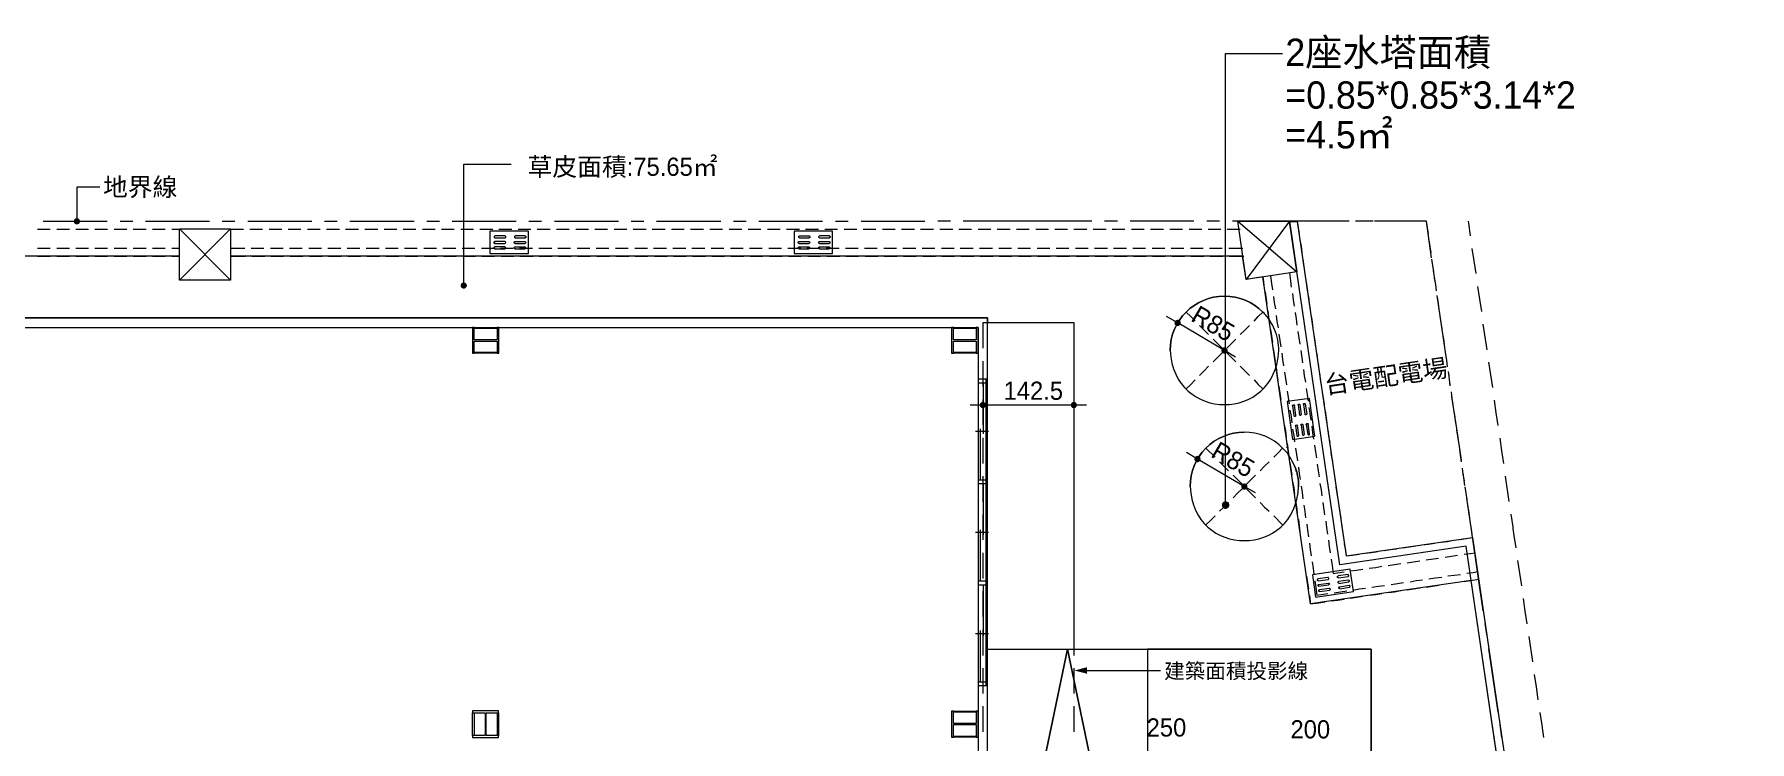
# Model space of a CAD drawing. Header units: millimetres. Extents: x -15161 to 10473752, y -72817 to 33960.
# Drawn here: x -387 to 2298, y 2884 to 3990 of the extents above; entities that cross this region are included whole.
import ezdxf

# ---------------------------------------------------------------- set-up
doc = ezdxf.new("R2010")
doc.units = ezdxf.units.MM
for name, color, linetype in [('PDF_單色填滿', 7, 'Continuous'), ('PDF_幾何圖形', 7, 'Continuous'), ('PDF_文字', 7, 'Continuous')]:
    doc.layers.add(name, color=color, linetype=linetype)
doc.styles.add('PDF PMingLiU', font='PMingLiU.ttf')

# ---------------------------------------------------------------- blocks, each defined once
blk = doc.blocks.new('建築底圖')
at = {"layer": 'PDF_單色填滿', "lineweight": 0}
for points in [[(-325.2, 3700.4), (-325.6, 3697.8), (-320.5, 3697.8)], [(-325.6, 3697.8), (-325.2, 3695.7), (-320.5, 3697.8)], [(-323, 3702.5), (-325.2, 3700.4), (-320.5, 3697.8)], [(-325.2, 3695.7), (-323, 3693.6), (-320.5, 3697.8)], [(-320.5, 3702.9), (-323, 3702.5), (-320.5, 3697.8)], [(-323, 3693.6), (-320.5, 3693.2), (-320.5, 3697.8)], [(-318.4, 3702.5), (-320.5, 3702.9), (-320.5, 3697.8)], [(-316.3, 3700.4), (-318.4, 3702.5), (-320.5, 3697.8)], [(-315.8, 3697.8), (-316.3, 3700.4), (-320.5, 3697.8)], [(-320.5, 3693.2), (-318.4, 3693.6), (-320.5, 3697.8)], [(-318.4, 3693.6), (-316.3, 3695.3), (-320.5, 3697.8)], [(-316.3, 3695.3), (-315.8, 3697.8), (-320.5, 3697.8)]]:
    blk.add_solid(points, dxfattribs=at)
at = {"layer": 'PDF_單色填滿', "lineweight": 9}
for points in [[(280.7, 3600), (279.9, 3597.5), (285, 3597.5)], [(282.4, 3601.7), (280.7, 3600), (285, 3597.5)], [(285, 3602.6), (282.4, 3601.7), (285, 3597.5)], [(287.5, 3601.7), (285, 3602.6), (285, 3597.5)], [(289.2, 3600), (287.5, 3601.7), (285, 3597.5)], [(290.1, 3597.5), (289.2, 3600), (285, 3597.5)], [(279.9, 3597.5), (280.7, 3594.9), (285, 3597.5)], [(280.7, 3594.9), (282.4, 3593.3), (285, 3597.5)], [(282.4, 3593.3), (285, 3592.4), (285, 3597.5)], [(285, 3592.4), (287.5, 3593.3), (285, 3597.5)], [(287.5, 3593.3), (289.2, 3594.9), (285, 3597.5)], [(289.2, 3594.9), (290.1, 3597.5), (285, 3597.5)], [(1398.1, 3541.6), (1397.7, 3539.1), (1402.8, 3539.1)], [(1397.7, 3539.1), (1398.1, 3536.5), (1402.8, 3539.1)], [(1400.2, 3543.3), (1398.1, 3541.6), (1402.8, 3539.1)], [(1398.1, 3536.5), (1400.2, 3534.8), (1402.8, 3539.1)], [(1402.8, 3544.1), (1400.2, 3543.3), (1402.8, 3539.1)], [(1400.2, 3534.8), (1402.8, 3534), (1402.8, 3539.1)], [(1405.3, 3543.3), (1402.8, 3544.1), (1402.8, 3539.1)], [(1407, 3541.6), (1405.3, 3543.3), (1402.8, 3539.1)], [(1407.4, 3539.1), (1407, 3541.6), (1402.8, 3539.1)], [(1407, 3536.5), (1407.4, 3539.1), (1402.8, 3539.1)], [(1402.8, 3534), (1404.9, 3534.4), (1402.8, 3539.1)], [(1404.9, 3534.4), (1407, 3536.5), (1402.8, 3539.1)], [(1471.8, 3498.4), (1470.9, 3495.9), (1476, 3495.9)], [(1470.9, 3495.9), (1471.8, 3493.3), (1476, 3495.9)], [(1473.5, 3500.5), (1471.8, 3498.4), (1476, 3495.9)], [(1471.8, 3493.3), (1473.5, 3491.6), (1476, 3495.9)], [(1476, 3501), (1473.5, 3500.5), (1476, 3495.9)], [(1473.5, 3491.6), (1476, 3490.8), (1476, 3495.9)], [(1478.5, 3500.1), (1476, 3501), (1476, 3495.9)], [(1480.2, 3498.4), (1478.5, 3500.1), (1476, 3495.9)], [(1481.1, 3495.9), (1480.2, 3498.4), (1476, 3495.9)], [(1476, 3490.8), (1478.5, 3491.6), (1476, 3495.9)], [(1478.5, 3491.6), (1480.2, 3493.3), (1476, 3495.9)], [(1480.2, 3493.3), (1481.1, 3495.9), (1476, 3495.9)], [(1093.2, 3412.9), (1092.8, 3410.8), (1097.9, 3410.8)], [(1092.8, 3410.8), (1093.2, 3408.2), (1097.9, 3410.8)], [(1095.4, 3415), (1093.2, 3412.9), (1097.9, 3410.8)], [(1093.2, 3408.2), (1095.4, 3406.1), (1097.9, 3410.8)], [(1097.9, 3415.4), (1095.4, 3415), (1097.9, 3410.8)], [(1095.4, 3406.1), (1097.9, 3405.7), (1097.9, 3410.8)], [(1100, 3415), (1097.9, 3415.4), (1097.9, 3410.8)], [(1102.1, 3412.9), (1100, 3415), (1097.9, 3410.8)], [(1102.6, 3410.8), (1102.1, 3412.9), (1097.9, 3410.8)], [(1097.9, 3405.7), (1100, 3406.1), (1097.9, 3410.8)], [(1100, 3406.1), (1102.1, 3408.2), (1097.9, 3410.8)], [(1102.1, 3408.2), (1102.6, 3410.8), (1097.9, 3410.8)], [(1235.9, 3412.9), (1235.1, 3410.8), (1240.2, 3410.8)], [(1235.1, 3410.8), (1235.9, 3408.2), (1240.2, 3410.8)], [(1237.6, 3415), (1235.9, 3412.9), (1240.2, 3410.8)], [(1235.9, 3408.2), (1237.6, 3406.1), (1240.2, 3410.8)], [(1240.2, 3415.4), (1237.6, 3415), (1240.2, 3410.8)], [(1237.6, 3406.1), (1240.2, 3405.7), (1240.2, 3410.8)], [(1242.7, 3415), (1240.2, 3415.4), (1240.2, 3410.8)], [(1244.4, 3412.9), (1242.7, 3415), (1240.2, 3410.8)], [(1245.2, 3410.8), (1244.4, 3412.9), (1240.2, 3410.8)], [(1240.2, 3405.7), (1242.7, 3406.1), (1240.2, 3410.8)], [(1242.7, 3406.1), (1244.4, 3408.2), (1240.2, 3410.8)], [(1244.4, 3408.2), (1245.2, 3410.8), (1240.2, 3410.8)], [(1431.1, 3330.3), (1429.4, 3328.6), (1433.7, 3326.1)], [(1433.7, 3331.2), (1431.1, 3330.3), (1433.7, 3326.1)], [(1436.2, 3330.3), (1433.7, 3331.2), (1433.7, 3326.1)], [(1437.9, 3328.6), (1436.2, 3330.3), (1433.7, 3326.1)], [(1429.4, 3328.6), (1428.6, 3326.1), (1433.7, 3326.1)], [(1428.6, 3326.1), (1429.4, 3323.5), (1433.7, 3326.1)], [(1429.4, 3323.5), (1431.1, 3321.9), (1433.7, 3326.1)], [(1431.1, 3321.9), (1433.7, 3321), (1433.7, 3326.1)], [(1438.7, 3326.1), (1437.9, 3328.6), (1433.7, 3326.1)], [(1437.9, 3323.5), (1438.7, 3326.1), (1433.7, 3326.1)], [(1433.7, 3321), (1436.2, 3321.9), (1433.7, 3326.1)], [(1436.2, 3321.9), (1437.9, 3323.5), (1433.7, 3326.1)], [(1502.7, 3285.9), (1502.3, 3283.3), (1506.9, 3283.3)], [(1502.3, 3283.3), (1502.7, 3280.8), (1506.9, 3283.3)], [(1504.4, 3287.6), (1502.7, 3285.9), (1506.9, 3283.3)], [(1502.7, 3280.8), (1504.4, 3278.7), (1506.9, 3283.3)], [(1506.9, 3288), (1504.4, 3287.6), (1506.9, 3283.3)], [(1504.4, 3278.7), (1506.9, 3278.2), (1506.9, 3283.3)], [(1509.5, 3287.6), (1506.9, 3288), (1506.9, 3283.3)], [(1511.6, 3285.4), (1509.5, 3287.6), (1506.9, 3283.3)], [(1512, 3283.3), (1511.6, 3285.4), (1506.9, 3283.3)], [(1506.9, 3278.2), (1509.5, 3278.7), (1506.9, 3283.3)], [(1509.5, 3278.7), (1511.6, 3280.8), (1506.9, 3283.3)], [(1511.6, 3280.8), (1512, 3283.3), (1506.9, 3283.3)], [(1472.2, 3256.7), (1471.8, 3254.1), (1477.7, 3254.1)], [(1471.8, 3254.1), (1472.2, 3251.6), (1477.7, 3254.1)], [(1473.9, 3258.8), (1472.2, 3256.7), (1477.7, 3254.1)], [(1472.2, 3251.6), (1473.9, 3249.5), (1477.7, 3254.1)], [(1476.4, 3260), (1473.9, 3258.8), (1477.7, 3254.1)], [(1473.9, 3249.5), (1476.4, 3248.2), (1477.7, 3254.1)], [(1479, 3260), (1476.4, 3260), (1477.7, 3254.1)], [(1476.4, 3248.2), (1479, 3248.2), (1477.7, 3254.1)], [(1481.5, 3258.8), (1479, 3260), (1477.7, 3254.1)], [(1483.2, 3256.7), (1481.5, 3258.8), (1477.7, 3254.1)], [(1483.6, 3254.1), (1483.2, 3256.7), (1477.7, 3254.1)], [(1479, 3248.2), (1481.5, 3249.5), (1477.7, 3254.1)], [(1481.5, 3249.5), (1483.2, 3251.6), (1477.7, 3254.1)], [(1483.2, 3251.6), (1483.6, 3254.1), (1477.7, 3254.1)], [(1260.9, 3000.5), (1241, 2995.4), (1260.9, 2990.3)]]:
    blk.add_solid(points, dxfattribs=at)
at = {"layer": 'PDF_幾何圖形', "lineweight": 9}
for points in [[(1477.7, 3254.1), (1477.7, 3960.3), (1567, 3960.3)], [(285, 3597.5), (285, 3787.6), (359.1, 3787.6)], [(1493.4, 3485.7), (1476, 3495.9), (1402.8, 3539.1), (1385.4, 3549.2)], [(1077.6, 3410.8), (1097.9, 3410.8), (1260.1, 3410.8)], [(1097.9, 3410.8), (1097.9, 3400.6)], [(1240.2, 3410.8), (1240.2, 3400.6)], [(1524.3, 3273.2), (1506.9, 3283.3), (1433.7, 3326.1), (1416.3, 3336.3)], [(1260.9, 2995.4), (1375.7, 2995.4)]]:
    blk.add_lwpolyline(points, dxfattribs=at)
at = {"layer": 'PDF_幾何圖形', "lineweight": 0}
for points in [[(-320.5, 3697.8), (-320.5, 3752), (-284.9, 3752)], [(-382.3, 3685.6), (-362.4, 3685.6)], [(-273.1, 3697.8), (-373.4, 3697.8)], [(-352.3, 3685.6), (-332.4, 3685.6)], [(-322.6, 3685.6), (-302.3, 3685.6)], [(-292.6, 3685.6), (-272.7, 3685.6)], [(-262.5, 3685.6), (-242.6, 3685.6)], [(-233.3, 3697.8), (-253.2, 3697.8)], [(-232.4, 3685.6), (-212.5, 3685.6)], [(-113, 3697.8), (-213.4, 3697.8)], [(-202.4, 3685.6), (-182.5, 3685.6)], [(-172.3, 3685.6), (-160, 3685.6)], [(-160, 3686), (-80, 3606)], [(-80, 3686), (-160, 3606)], [(-73.2, 3697.8), (-93.1, 3697.8)], [(-80, 3685.6), (-60.1, 3685.6)], [(47, 3697.8), (-53.3, 3697.8)], [(-49.9, 3685.6), (-30, 3685.6)], [(-19.9, 3685.6), (0, 3685.6)], [(10.2, 3685.6), (30.1, 3685.6)], [(40.2, 3685.6), (60.1, 3685.6)], [(86.8, 3697.8), (66.9, 3697.8)], [(70.3, 3685.6), (90.2, 3685.6)], [(99.9, 3685.6), (120.3, 3685.6)], [(207.1, 3697.8), (106.7, 3697.8)], [(130, 3685.6), (150.3, 3685.6)], [(160.1, 3685.6), (180, 3685.6)], [(190.1, 3685.6), (210, 3685.6)], [(220.2, 3685.6), (240.1, 3685.6)], [(246.9, 3697.8), (227, 3697.8)], [(250.3, 3685.6), (270.2, 3685.6)], [(367.1, 3697.8), (266.8, 3697.8)], [(280.3, 3685.6), (300.2, 3685.6)], [(310, 3685.6), (330.3, 3685.6)], [(340, 3685.6), (360.3, 3685.6)], [(370.1, 3685.6), (390, 3685.6)], [(406.9, 3697.8), (387, 3697.8)], [(400.1, 3685.6), (420, 3685.6)], [(527.2, 3697.8), (426.8, 3697.8)], [(430.2, 3685.6), (450.1, 3685.6)], [(460.3, 3685.6), (480.2, 3685.6)], [(490.3, 3685.6), (510.2, 3685.6)], [(520.4, 3685.6), (540.3, 3685.6)], [(567, 3697.8), (547.1, 3697.8)], [(550, 3685.6), (570.3, 3685.6)], [(580.1, 3685.6), (600.4, 3685.6)], [(687.2, 3697.8), (586.9, 3697.8)], [(610.1, 3685.6), (630, 3685.6)], [(640.2, 3685.6), (660.1, 3685.6)], [(670.3, 3685.6), (690.2, 3685.6)], [(700.3, 3685.6), (720.2, 3685.6)], [(727, 3697.8), (707.1, 3697.8)], [(730.4, 3685.6), (750.3, 3685.6)], [(846.8, 3697.8), (746.9, 3697.8)], [(760.5, 3685.6), (780.4, 3685.6)], [(790.1, 3685.6), (810.4, 3685.6)], [(820.2, 3685.6), (840.5, 3685.6)], [(850.2, 3685.6), (870.1, 3685.6)], [(887, 3697.8), (867.1, 3697.8)], [(880.3, 3685.6), (900.2, 3685.6)], [(1006.9, 3697.8), (906.9, 3697.8)], [(910.3, 3685.6), (930.2, 3685.6)], [(940.4, 3685.6), (960.3, 3685.6)], [(970.5, 3685.6), (990.4, 3685.6)], [(1000.1, 3685.6), (1020.4, 3685.6)], [(1047.1, 3698.3), (1027.2, 3698.3)], [(1030.2, 3685.6), (1050.5, 3685.6)], [(1060.2, 3685.6), (1080.1, 3685.6)], [(1268.1, 3698.3), (1067, 3698.3)], [(1090.3, 3685.6), (1110.2, 3685.6)], [(1120.3, 3685.6), (1140.2, 3685.6)], [(1150.4, 3685.6), (1170.3, 3685.6)], [(1180.5, 3685.6), (1200.4, 3685.6)], [(1210.5, 3685.6), (1230.4, 3685.6)], [(1240.2, 3685.6), (1260.5, 3685.6)], [(1270.2, 3685.6), (1290.6, 3685.6)], [(1281.7, -313.5), (1929.5, -230.1), (2286, 239.5), (1854.1, 3189.8), (1656.4, 3160.5), (1578, 3697.8), (1589.9, 3697.8), (1666.5, 3174.5), (1864.3, 3203.3), (2093.3, 1643.1), (2298.2, 236.5), (1935.8, -241.5), (1283.4, -325.8)], [(1308.3, 3698.3), (1288, 3698.3)], [(1300.3, 3685.6), (1320.2, 3685.6)], [(1428.2, 3698.3), (1328.2, 3698.3)], [(1330.4, 3685.6), (1350.3, 3685.6)], [(1360.4, 3685.6), (1380.3, 3685.6)], [(1390.5, 3685.6), (1410.4, 3685.6)], [(1420.5, 3685.6), (1440.4, 3685.6)], [(1468.4, 3698.3), (1448.1, 3698.3)], [(1450.6, 3685.6), (1470.5, 3685.6)], [(1480.2, 3685.6), (1500.6, 3685.6)], [(1669.1, 3698.3), (1488.3, 3698.3)], [(1496.7, 3698.3), (1589.1, 3619.1)], [(1577.6, 3698.3), (1509.9, 3607.2)], [(1611.1, 3698.3), (1589.9, 3698.3), (1591.2, 3688.5), (1592.9, 3678.8)], [(1641.1, 3698.3), (1621.2, 3698.3)], [(1671.2, 3698.3), (1650.9, 3698.3)], [(1701.3, 3698.3), (1680.9, 3698.3)], [(1708.9, 3698.3), (1689, 3698.3)], [(1730.9, 3698.3), (1711, 3698.3)], [(1800.3, 3641.1), (1793.1, 3690.6), (1792.3, 3698.3), (1728.8, 3698.3)], [(1761, 3698.3), (1741.1, 3698.3)], [(1795.2, 3678.4), (1793.6, 3688.1), (1792.3, 3698.3), (1771.1, 3698.3)], [(1861.3, 3675.4), (1858.3, 3695.3), (1857.9, 3698.3)], [(-382.3, 3655.9), (-362.4, 3655.9)], [(-352.3, 3655.9), (-332.4, 3655.9)], [(-322.6, 3655.9), (-302.3, 3655.9)], [(-292.6, 3655.9), (-272.7, 3655.9)], [(-262.5, 3655.9), (-242.6, 3655.9)], [(-232.4, 3655.9), (-212.5, 3655.9)], [(-202.4, 3655.9), (-182.5, 3655.9)], [(-172.3, 3655.9), (-160, 3655.9)], [(-80, 3655.9), (-57.6, 3655.9)], [(-47.8, 3655.9), (-27.9, 3655.9)], [(-17.8, 3655.9), (2.1, 3655.9)], [(12.3, 3655.9), (32.2, 3655.9)], [(42.4, 3655.9), (62.3, 3655.9)], [(72.4, 3655.9), (92.3, 3655.9)], [(102.5, 3655.9), (122.4, 3655.9)], [(132.1, 3655.9), (152.4, 3655.9)], [(162.2, 3655.9), (182.5, 3655.9)], [(192.2, 3655.9), (212.1, 3655.9)], [(222.3, 3655.9), (242.2, 3655.9)], [(252.4, 3655.9), (272.3, 3655.9)], [(282.4, 3655.9), (302.3, 3655.9)], [(312.5, 3655.9), (332.4, 3655.9)], [(334.1, 3663.5), (333.2, 3663.5), (332.8, 3664), (332.4, 3664.4), (332.4, 3665.7), (332.8, 3666.1), (333.2, 3666.5), (334.1, 3666.5)], [(334.1, 3655.1), (333.2, 3655.1), (332.8, 3655.5), (332.4, 3655.9), (332.4, 3657.2), (332.8, 3657.6), (333.2, 3658), (334.1, 3658)], [(333.7, 3663.5), (348.9, 3663.5), (349.3, 3663.5), (350.2, 3664), (350.2, 3664.4), (350.6, 3664.8), (350.2, 3665.7), (350.2, 3666.1), (349.3, 3666.5), (348.9, 3666.5), (333.7, 3666.5)], [(333.7, 3655.1), (348.9, 3655.1), (349.3, 3655.1), (350.2, 3655.5), (350.2, 3655.9), (350.6, 3656.3), (350.2, 3657.2), (350.2, 3657.6), (349.3, 3658), (348.9, 3658), (333.7, 3658)], [(342.6, 3655.9), (362.5, 3655.9)], [(365.8, 3663.5), (365, 3663.5), (364.6, 3664), (364.1, 3664.4), (364.1, 3665.7), (364.6, 3666.1), (365, 3666.5), (365.8, 3666.5)], [(365.8, 3655.1), (365, 3655.1), (364.6, 3655.5), (364.1, 3655.9), (364.1, 3657.2), (364.6, 3657.6), (365, 3658), (365.8, 3658)], [(381.1, 3675), (365.8, 3675), (365.4, 3674.5), (365, 3674.5), (364.6, 3674.1), (364.6, 3672.9), (365.4, 3672), (365.8, 3672), (381.1, 3672)], [(365.4, 3666.5), (380.7, 3666.5)], [(365.4, 3663.5), (380.7, 3663.5)], [(365.4, 3658), (380.7, 3658)], [(365.4, 3655.1), (380.7, 3655.1)], [(372.2, 3655.9), (392.5, 3655.9)], [(380.7, 3675), (381.5, 3674.5), (381.9, 3674.5), (382.4, 3674.1), (382.4, 3672.9), (381.5, 3672), (380.7, 3672)], [(402.3, 3655.9), (422.6, 3655.9)], [(432.3, 3655.9), (452.2, 3655.9)], [(462.4, 3655.9), (482.3, 3655.9)], [(492.4, 3655.9), (512.3, 3655.9)], [(522.5, 3655.9), (542.4, 3655.9)], [(552.6, 3655.9), (572.5, 3655.9)], [(582.2, 3655.9), (602.5, 3655.9)], [(612.3, 3655.9), (632.6, 3655.9)], [(642.3, 3655.9), (662.2, 3655.9)], [(672.4, 3655.9), (692.3, 3655.9)], [(702.4, 3655.9), (722.3, 3655.9)], [(732.5, 3655.9), (752.4, 3655.9)], [(762.6, 3655.9), (782.5, 3655.9)], [(792.6, 3655.9), (812.5, 3655.9)], [(810.4, 3663.5), (809.6, 3663.5), (809.1, 3664), (808.7, 3664.4), (808.7, 3665.7), (809.1, 3666.1), (809.6, 3666.5), (810.4, 3666.5)], [(810.4, 3655.1), (809.6, 3655.1), (809.1, 3655.5), (808.7, 3655.9), (808.7, 3657.2), (809.1, 3657.6), (809.6, 3658), (810.4, 3658)], [(810, 3666.5), (825.2, 3666.5)], [(810, 3663.5), (825.2, 3663.5)], [(810, 3658), (825.2, 3658)], [(810, 3655.1), (825.2, 3655.1)], [(810.4, 3675), (825.7, 3675)], [(810.4, 3672), (825.7, 3672)], [(822.3, 3655.9), (842.6, 3655.9)], [(825.2, 3675), (826.1, 3675), (826.5, 3674.5), (826.9, 3674.1), (826.9, 3672.9), (826.5, 3672.4), (826.1, 3672), (825.2, 3672)], [(857.4, 3675), (842.2, 3675), (841.7, 3675), (840.9, 3674.1), (840.5, 3673.3), (840.9, 3672.9), (841.7, 3672), (842.2, 3672), (857.4, 3672)], [(841.7, 3666.5), (857, 3666.5)], [(841.7, 3663.5), (857, 3663.5)], [(841.7, 3658), (857, 3658)], [(841.7, 3655.1), (857, 3655.1)], [(852.3, 3655.9), (872.7, 3655.9)], [(857, 3675), (857.8, 3675), (858.3, 3674.5), (858.7, 3674.1), (858.7, 3672.9), (858.3, 3672.4), (857.8, 3672), (857, 3672)], [(882.4, 3655.9), (902.3, 3655.9)], [(912.5, 3655.9), (932.4, 3655.9)], [(942.5, 3655.9), (962.4, 3655.9)], [(972.6, 3655.9), (992.5, 3655.9)], [(1002.6, 3655.9), (1022.5, 3655.9)], [(1032.7, 3655.9), (1052.6, 3655.9)], [(1062.3, 3655.9), (1082.7, 3655.9)], [(1092.4, 3655.9), (1112.7, 3655.9)], [(1122.5, 3655.9), (1142.4, 3655.9)], [(1152.5, 3655.9), (1172.4, 3655.9)], [(1182.6, 3655.9), (1202.5, 3655.9)], [(1212.6, 3655.9), (1232.5, 3655.9)], [(1242.7, 3655.9), (1262.6, 3655.9)], [(1272.3, 3655.9), (1292.7, 3655.9)], [(1302.4, 3655.9), (1322.7, 3655.9)], [(1332.5, 3655.9), (1352.4, 3655.9)], [(1362.5, 3655.9), (1382.4, 3655.9)], [(1392.6, 3655.9), (1412.5, 3655.9)], [(1422.7, 3655.9), (1442.6, 3655.9)], [(1452.7, 3655.9), (1472.6, 3655.9)], [(1482.8, 3655.9), (1504.8, 3655.9)], [(1594.1, 3668.6), (1595.8, 3658.9), (1597.1, 3649.1)], [(1799.5, 3648.7), (1797.8, 3658.5), (1796.5, 3668.6)], [(1869.8, 3616.1), (1866.8, 3636), (1863.8, 3655.5)], [(-382.3, 3643.6), (-362.4, 3643.6)], [(-352.3, 3643.6), (-332.4, 3643.6)], [(-322.6, 3643.6), (-302.3, 3643.6)], [(-292.6, 3643.6), (-272.7, 3643.6)], [(-262.5, 3643.6), (-242.6, 3643.6)], [(-232.4, 3643.6), (-212.5, 3643.6)], [(-202.4, 3643.6), (-182.5, 3643.6)], [(-172.3, 3643.6), (-160, 3643.6)], [(-80, 3643.6), (-56.7, 3643.6)], [(-47, 3643.6), (-26.7, 3643.6)], [(-16.9, 3643.6), (3, 3643.6)], [(13.1, 3643.6), (33, 3643.6)], [(43.2, 3643.6), (63.1, 3643.6)], [(73.3, 3643.6), (93.2, 3643.6)], [(103.3, 3643.6), (123.2, 3643.6)], [(133.4, 3643.6), (153.3, 3643.6)], [(163, 3643.6), (183.4, 3643.6)], [(193.1, 3643.6), (213, 3643.6)], [(223.2, 3643.6), (243.1, 3643.6)], [(253.2, 3643.6), (273.1, 3643.6)], [(283.3, 3643.6), (303.2, 3643.6)], [(313.3, 3643.6), (333.2, 3643.6)], [(343.4, 3643.6), (363.3, 3643.6)], [(373, 3643.6), (393.4, 3643.6)], [(403.1, 3643.6), (423.4, 3643.6)], [(433.2, 3643.6), (453.1, 3643.6)], [(463.2, 3643.6), (483.1, 3643.6)], [(493.3, 3643.6), (513.2, 3643.6)], [(523.3, 3643.6), (543.2, 3643.6)], [(553.4, 3643.6), (573.3, 3643.6)], [(583.5, 3643.6), (603.4, 3643.6)], [(613.1, 3643.6), (633.4, 3643.6)], [(643.2, 3643.6), (663.5, 3643.6)], [(673.2, 3643.6), (693.1, 3643.6)], [(703.3, 3643.6), (723.2, 3643.6)], [(733.4, 3643.6), (753.3, 3643.6)], [(763.4, 3643.6), (783.3, 3643.6)], [(793.5, 3643.6), (813.4, 3643.6)], [(823.5, 3643.6), (843.4, 3643.6)], [(853.2, 3643.6), (873.5, 3643.6)], [(883.2, 3643.6), (903.1, 3643.6)], [(913.3, 3643.6), (933.2, 3643.6)], [(943.4, 3643.6), (963.3, 3643.6)], [(973.4, 3643.6), (993.3, 3643.6)], [(1003.5, 3643.6), (1023.4, 3643.6)], [(1033.5, 3643.6), (1053.4, 3643.6)], [(1063.2, 3643.6), (1083.5, 3643.6)], [(1093.2, 3643.6), (1113.6, 3643.6)], [(1123.3, 3643.6), (1143.2, 3643.6)], [(1153.4, 3643.6), (1173.3, 3643.6)], [(1183.4, 3643.6), (1203.3, 3643.6)], [(1213.5, 3643.6), (1233.4, 3643.6)], [(1243.6, 3643.6), (1263.5, 3643.6)], [(1273.6, 3643.6), (1293.5, 3643.6)], [(1303.3, 3643.6), (1323.6, 3643.6)], [(1333.3, 3643.6), (1353.6, 3643.6)], [(1363.4, 3643.6), (1383.3, 3643.6)], [(1393.4, 3643.6), (1413.3, 3643.6)], [(1423.5, 3643.6), (1443.4, 3643.6)], [(1453.6, 3643.6), (1473.5, 3643.6)], [(1483.6, 3643.6), (1506.5, 3643.6)], [(1598.8, 3639), (1601.3, 3619.5)], [(1803.7, 3619.1), (1802.4, 3628.8), (1800.8, 3638.6)], [(1536.1, 3611), (1536.5, 3607.7), (1537.8, 3597.9)], [(1548, 3612.7), (1549.7, 3600.5), (1550.9, 3590.7)], [(1577.6, 3617.4), (1579.3, 3604.7), (1580.6, 3594.9)], [(1603, 3609.3), (1604.3, 3599.6), (1606, 3589.4)], [(1806.3, 3601.3), (1803.3, 3621.2)], [(1807.9, 3589.4), (1806.7, 3599.2), (1805, 3608.9)], [(1539.5, 3587.8), (1542.1, 3568.3)], [(1552.6, 3580.6), (1553.9, 3570.8), (1555.6, 3561.1)], [(1582.3, 3585.2), (1583.5, 3575), (1585.2, 3565.3)], [(1607.3, 3579.7), (1608.5, 3570), (1610.2, 3559.8)], [(1823.6, 3482.7), (1809.2, 3581.8)], [(1812.2, 3559.4), (1810.9, 3569.5), (1809.6, 3579.3)], [(1878.7, 3556.8), (1875.7, 3576.3), (1872.7, 3596.2)], [(1415.9, 3556), (1423.1, 3549.2), (1429.9, 3542)], [(1543.7, 3558.1), (1545, 3548.4), (1546.7, 3538.6)], [(1556.9, 3550.9), (1558.1, 3541.2), (1559.8, 3531.4)], [(1586.5, 3555.6), (1588.2, 3545.4), (1589.5, 3535.7)], [(1611.5, 3550.1), (1613.2, 3540.3), (1614.5, 3530.2)], [(1816.8, 3529.7), (1815.1, 3539.9), (1813.9, 3549.6)], [(1402.8, 3539.1), (1403.2, 3538.6)], [(1437, 3534.8), (1451, 3520.9)], [(1500.6, 3520.9), (1507.8, 3527.6), (1515, 3534.8)], [(1548, 3528.5), (1549.7, 3518.7), (1550.9, 3508.6)], [(1561.1, 3521.3), (1562.8, 3511.5), (1564.1, 3501.4)], [(1590.7, 3525.5), (1592.4, 3515.8), (1593.7, 3506)], [(1616.1, 3520.4), (1617.4, 3510.3), (1618.7, 3500.5)], [(1821.1, 3500.1), (1819.8, 3510.3), (1818.1, 3520)], [(1887.1, 3497.1), (1881.2, 3536.9)], [(1458.2, 3513.7), (1465.4, 3506.5), (1472.6, 3499.7)], [(1458.2, 3478.1), (1472.6, 3492.5)], [(1476, 3495.9), (1476.4, 3495.5)], [(1479.4, 3499.7), (1486.6, 3506.5), (1493.8, 3513.7)], [(1479.4, 3492.5), (1493.8, 3478.1)], [(1552.2, 3498.8), (1553.9, 3489.1), (1555.2, 3478.9)], [(1565.8, 3491.6), (1567, 3481.9), (1568.3, 3471.7)], [(1595.4, 3495.9), (1597.9, 3476.4)], [(1437, 3456.9), (1444.2, 3464.1), (1451, 3471.3)], [(1500.6, 3471.3), (1515, 3456.9)], [(1556.9, 3469.2), (1558.1, 3459.5), (1559.4, 3449.3)], [(1599.6, 3466.2), (1600.9, 3456.5), (1602.6, 3446.3)], [(1620.4, 3490.8), (1621.7, 3480.6), (1623.3, 3470.9)], [(1825.3, 3470.5), (1824, 3480.2), (1822.3, 3490.4)], [(1896, 3437.9), (1890.1, 3477.7)], [(1090.3, 3451.8), (1090.3, 2971.7), (1105.1, 2971.7), (1105.1, 3451.8)], [(1090.3, 3445.5), (1102.1, 3445.5)], [(1098.3, 3445.5), (1098.3, 3365.5)], [(1102.1, 3451.8), (1102.1, 2971.7)], [(1415.9, 3435.8), (1423.1, 3442.9), (1429.9, 3450.1)], [(1522.2, 3450.1), (1528.9, 3442.9), (1536.1, 3435.8)], [(1561.1, 3439.6), (1562.4, 3429.4), (1564.1, 3419.7)], [(1570, 3462), (1571.3, 3452.3), (1573, 3442.1)], [(1624.6, 3461.2), (1625.9, 3451), (1627.6, 3441.3)], [(1829.5, 3442.9), (1826.6, 3462.8)], [(1829.5, 3440.8), (1828.3, 3450.6), (1827, 3460.7)], [(1097.9, 3420.5), (1098.3, 3420.1)], [(1240.2, 3410.8), (1240.6, 3410.3)], [(1574.2, 3432.4), (1575.5, 3422.2), (1577.2, 3412.5)], [(1582.7, 3409.1), (1582.7, 3409.9), (1583.1, 3410.3), (1583.5, 3410.8), (1585.2, 3410.8), (1585.7, 3410.3), (1585.7, 3409.5)], [(1591.2, 3410.3), (1591.2, 3411.6), (1591.6, 3412), (1593.3, 3412), (1593.7, 3411.2), (1594.1, 3410.8)], [(1591.2, 3410.8), (1593.3, 3395.5)], [(1594.1, 3411.2), (1596.2, 3396)], [(1599.6, 3411.2), (1599.6, 3412.5), (1600.1, 3412.9), (1601.8, 3412.9), (1602.2, 3412.5), (1602.2, 3411.6)], [(1599.6, 3411.6), (1601.8, 3396.4)], [(1602.2, 3412), (1604.7, 3396.8)], [(1603.9, 3436.6), (1605.6, 3426.9), (1606.8, 3416.7)], [(1628.9, 3431.1), (1630.5, 3421.4), (1631.8, 3411.6)], [(1834.2, 3411.2), (1832.5, 3420.9), (1831.2, 3431.1)], [(1846.9, 3324.4), (1839.7, 3373.9), (1832.1, 3423.5)], [(1904.5, 3378.6), (1901.5, 3398.5), (1898.6, 3418)], [(1578.5, 3402.7), (1580.2, 3392.6), (1581.4, 3382.8)], [(1582.7, 3409.5), (1584.8, 3394.3), (1586.1, 3393), (1586.5, 3393), (1587.4, 3393.4), (1587.8, 3393.8), (1587.8, 3394.7), (1585.7, 3409.9)], [(1608.1, 3407), (1609.8, 3397.2), (1611.1, 3387.1)], [(1633.5, 3401.5), (1636, 3382)], [(1838.4, 3381.6), (1837.2, 3391.3), (1835.5, 3401)], [(1086, 3369.7), (1106.4, 3369.7)], [(1094.1, 3293.5), (1094.1, 3373.5)], [(1569.6, 3380.3), (1571.3, 3370.1), (1572.5, 3360.4)], [(1582.7, 3373.1), (1584.4, 3362.9), (1585.7, 3353.2)], [(1587.4, 3378.2), (1589.5, 3362.9), (1589.5, 3362.5), (1589.9, 3362.1), (1590.7, 3361.7), (1591.2, 3361.7), (1592.4, 3362.9), (1592.4, 3363.3), (1590.3, 3378.6)], [(1589.9, 3379.4), (1589.9, 3379), (1590.3, 3378.2)], [(1595.8, 3379.4), (1597.9, 3364.2)], [(1597.9, 3380.7), (1598.4, 3379.9), (1598.8, 3379.4)], [(1598.4, 3379.9), (1600.9, 3364.6)], [(1603.9, 3379.9), (1603.9, 3380.7), (1604.7, 3381.6), (1606.4, 3381.6), (1606.8, 3381.1), (1606.8, 3380.3)], [(1603.9, 3380.3), (1606.4, 3365), (1606.4, 3364.6), (1607.3, 3363.8), (1607.7, 3363.8), (1608.5, 3364.2), (1609, 3364.6), (1609, 3365.5), (1606.8, 3380.7)], [(1612.8, 3377.3), (1614, 3367.2), (1615.3, 3357.4)], [(1637.7, 3371.8), (1639, 3362.1), (1640.7, 3351.9)], [(1842.7, 3351.9), (1841.4, 3361.7), (1839.7, 3371.4)], [(1913.4, 3319.3), (1910.4, 3338.8), (1907.4, 3358.7)], [(1446.8, 3343.4), (1461.2, 3329.1)], [(1553.1, 3329.1), (1560.3, 3336.3), (1567, 3343.4)], [(1573, 3344.7), (1575.1, 3344.7)], [(1574.2, 3350.2), (1576.8, 3330.7)], [(1587.4, 3343), (1588.6, 3333.3), (1590.3, 3323.5)], [(1617, 3347.7), (1618.3, 3337.5), (1620, 3327.8)], [(1642, 3342.2), (1643.2, 3332.4), (1644.9, 3322.3)], [(1846.9, 3321.9), (1845.6, 3332), (1844.4, 3341.8)], [(1433.7, 3326.1), (1434.1, 3325.7)], [(1468, 3321.9), (1475.2, 3315.1), (1482.4, 3307.9)], [(1531.9, 3307.9), (1538.7, 3315.1), (1545.9, 3321.9)], [(1578.5, 3320.6), (1579.7, 3310.8), (1581.4, 3301.1)], [(1591.6, 3313.4), (1592.9, 3303.6), (1594.6, 3293.9)], [(1621.2, 3318), (1622.9, 3307.9), (1624.2, 3298.1)], [(1646.2, 3312.5), (1647.9, 3302.8), (1649.2, 3292.6)], [(1851.6, 3292.2), (1849.9, 3302.4), (1848.6, 3312.1)], [(1852.4, 3284.6), (1849.4, 3304.5)], [(1090.3, 3293.5), (1102.1, 3293.5)], [(1102.1, 3287.6), (1090.3, 3287.6)], [(1098.3, 3287.6), (1098.3, 3207.5)], [(1489.6, 3300.7), (1503.5, 3286.7)], [(1489.6, 3265.5), (1496.3, 3272.7), (1503.5, 3279.5)], [(1506.9, 3283.3), (1507.3, 3282.9)], [(1510.7, 3286.7), (1517.5, 3293.9), (1524.7, 3300.7)], [(1510.7, 3279.5), (1524.7, 3265.5)], [(1582.7, 3290.9), (1584.4, 3281.2), (1585.7, 3271)], [(1595.8, 3283.7), (1597.5, 3274), (1598.8, 3263.8)], [(1625.5, 3288), (1627.2, 3278.2), (1628.4, 3268.5)], [(1650.4, 3282.9), (1652.1, 3272.7), (1653.4, 3263)], [(1855.8, 3262.6), (1854.5, 3272.7), (1852.8, 3282.5)], [(1921.8, 3259.6), (1915.9, 3299.4)], [(1468, 3244.4), (1475.2, 3251.1), (1482.4, 3258.3)], [(1531.9, 3258.3), (1538.7, 3251.1), (1545.9, 3244.4)], [(1586.9, 3261.3), (1588.6, 3251.6), (1589.9, 3241.4)], [(1600.1, 3254.1), (1601.8, 3244.4), (1603, 3234.2)], [(1630.1, 3258.3), (1632.7, 3238.9)], [(1655.1, 3253.3), (1656.4, 3243.1), (1658.1, 3233.4)], [(1881.2, 3088.6), (1863.8, 3208), (1862.6, 3215.6), (1855.4, 3265.1)], [(1860, 3232.9), (1858.8, 3242.7), (1857.1, 3252.8)], [(1446.8, 3223.2), (1454, 3230), (1461.2, 3237.2)], [(1553.1, 3237.2), (1567, 3223.2)], [(1591.6, 3231.7), (1592.9, 3221.9), (1594.1, 3211.8)], [(1604.7, 3224.5), (1606, 3214.7), (1607.7, 3204.6)], [(1634.4, 3228.7), (1635.6, 3219), (1637.3, 3208.8)], [(1659.3, 3223.6), (1660.6, 3213.5), (1662.3, 3203.7)], [(1844.8, 3200.3), (1854.5, 3201.6), (1864.3, 3203.3), (1863, 3213), (1861.7, 3223.2)], [(1932.4, 3187.2), (1929.5, 3206.7), (1928.2, 3217.3), (1927.8, 3220.2), (1924.8, 3240.1)], [(1086, 3211.8), (1106.4, 3211.8)], [(1094.1, 3135.6), (1094.1, 3215.6)], [(1638.6, 3199.1), (1639.9, 3189.3), (1641.6, 3179.2)], [(1815.1, 3196.1), (1824.9, 3197.4), (1834.6, 3199.1)], [(1609, 3194.8), (1610.2, 3184.7), (1611.9, 3174.9)], [(1642.8, 3169.4), (1644.5, 3159.7), (1646.2, 3147), (1653, 3148.3), (1663.1, 3149.5)], [(1663.6, 3193.6), (1665.3, 3183.8), (1666.5, 3174.5), (1676.3, 3175.8), (1686.4, 3177.1)], [(1696.2, 3178.7), (1705.9, 3180), (1716.1, 3181.7)], [(1725.8, 3183), (1736, 3184.7), (1745.7, 3185.9)], [(1755.4, 3187.2), (1765.6, 3188.9), (1775.3, 3190.2)], [(1785.1, 3191.9), (1795.2, 3193.1), (1805, 3194.4)], [(1791.9, 3168.6), (1811.3, 3171.1)], [(1821.5, 3172.8), (1831.2, 3174.1), (1841, 3175.8)], [(1851.1, 3177.1), (1860.9, 3178.3), (1868.1, 3179.6)], [(1604.3, 3142.8), (1606, 3132.6), (1607.3, 3122.9)], [(1613.2, 3165.2), (1614.9, 3155), (1616.1, 3145.3)], [(1653, 3142.8), (1653.4, 3142.8), (1654.3, 3143.2)], [(1654.3, 3140.2), (1669.5, 3142.3), (1669.9, 3142.3), (1670.3, 3142.8), (1670.8, 3143.6), (1670.8, 3144), (1669.5, 3145.3), (1669.1, 3145.3), (1653.8, 3143.2)], [(1672.9, 3151.2), (1682.6, 3152.5), (1692.8, 3153.8)], [(1702.5, 3155.5), (1712.7, 3156.7), (1722.4, 3158.4)], [(1732.2, 3159.7), (1742.3, 3161), (1752.1, 3162.7)], [(1761.8, 3163.9), (1772, 3165.6), (1781.7, 3166.9)], [(1825.7, 3143.2), (1835.5, 3144.4), (1845.6, 3145.7)], [(1855.4, 3147.4), (1865.1, 3148.7), (1872.3, 3150)], [(1941.3, 3127.9), (1938.4, 3147.4), (1935.4, 3167.3)], [(1090.3, 3135.6), (1102.1, 3135.6)], [(1090.3, 3129.6), (1102.1, 3129.6)], [(1098.3, 3129.6), (1098.3, 3049.6)], [(1617.4, 3135.6), (1619.1, 3125.4), (1620.8, 3113.1), (1627.6, 3114), (1637.7, 3115.7)], [(1623.3, 3135.6), (1622.5, 3135.6), (1621.7, 3136.4), (1621.7, 3138.1), (1622.1, 3138.5), (1622.9, 3138.5)], [(1622.9, 3135.6), (1638.2, 3137.7), (1639.4, 3138.9), (1639.4, 3139.4), (1639, 3140.2), (1638.6, 3140.6), (1637.7, 3140.6), (1622.5, 3138.5)], [(1624.2, 3127.1), (1623.3, 3127.1), (1622.5, 3127.9), (1622.5, 3129.6), (1622.9, 3130.1), (1623.8, 3130.1)], [(1623.3, 3130.1), (1638.6, 3132.2), (1639.4, 3132.2), (1639.9, 3131.7), (1640.3, 3130.9), (1640.3, 3130.5), (1639, 3129.2)], [(1623.8, 3127.1), (1639, 3129.6)], [(1625.5, 3119), (1624.2, 3119), (1623.8, 3119.5), (1623.8, 3121.2), (1624.2, 3121.6), (1625, 3122)], [(1624.6, 3122), (1639.9, 3124.1)], [(1625, 3119), (1640.3, 3121.2)], [(1647.5, 3116.9), (1657.6, 3118.6), (1667.4, 3119.9)], [(1653.8, 3134.3), (1654.7, 3134.7), (1655.1, 3134.7)], [(1655.1, 3131.7), (1670.3, 3133.9), (1671.6, 3135.1), (1671.6, 3135.6), (1671.2, 3136.4), (1670.8, 3136.8), (1669.9, 3136.8), (1654.7, 3134.7)], [(1656.8, 3123.7), (1655.5, 3123.7), (1655.1, 3124.1), (1655.1, 3125.8), (1655.5, 3126.2), (1656.4, 3126.2)], [(1655.9, 3126.2), (1671.2, 3128.8)], [(1656.4, 3123.3), (1671.6, 3125.8), (1672, 3125.8), (1672.9, 3126.7), (1672.9, 3127.5), (1671.6, 3128.8), (1671.2, 3128.4)], [(1677.1, 3121.2), (1687.3, 3122.9), (1697, 3124.1)], [(1702.9, 3113.1), (1712.7, 3114.4), (1722.4, 3115.7)], [(1706.8, 3125.8), (1716.9, 3127.1), (1726.7, 3128.4)], [(1732.6, 3117.4), (1742.3, 3118.6), (1752.1, 3120.3)], [(1736.8, 3130.1), (1746.6, 3131.3), (1756.3, 3133)], [(1762.2, 3121.6), (1772, 3122.9), (1782.1, 3124.5)], [(1766.5, 3134.3), (1776.2, 3136), (1785.9, 3137.3)], [(1791.9, 3125.8), (1801.6, 3127.5), (1811.8, 3128.8)], [(1796.1, 3138.5), (1805.8, 3140.2), (1816, 3141.5)], [(1851.1, 3134.7), (1861.3, 3136), (1874, 3138.1)], [(1609, 3112.7), (1610.2, 3103), (1610.6, 3099.6), (1623.8, 3101.3), (1633.5, 3103)], [(1643.2, 3104.2), (1653.4, 3105.5), (1663.1, 3107.2)], [(1672.9, 3108.5), (1683, 3110.2), (1692.8, 3111.4)], [(1949.8, 3068.2), (1946.8, 3088.1), (1944.3, 3108)], [(1887.1, 3049.2), (1884.2, 3068.7)], [(1086, 3053.4), (1106.4, 3053.4)], [(1094.1, 2977.6), (1094.1, 3057.7)], [(1958.7, 3009), (1952.8, 3048.8)], [(1904.5, 2930.2), (1890.1, 3029.3)], [(1967.1, 2949.7), (1964.6, 2969.6), (1961.6, 2989.1)], [(1090.3, 2977.6), (1102.1, 2977.6)], [(1090.3, 2971.7), (1090.3, 2851.5), (1105.1, 2851.5), (1105.1, 2971.7)], [(1976, 2890.4), (1973.1, 2909.9), (1970.1, 2929.8)], [(1910.4, 2890.8), (1907.4, 2910.3)]]:
    blk.add_lwpolyline(points, dxfattribs=at)
at = {"layer": 'PDF_幾何圖形', "lineweight": 13}
for points in [[(-273.1, 3697.8), (-373.4, 3697.8)], [(-233.3, 3697.8), (-253.2, 3697.8)], [(-113, 3697.8), (-213.4, 3697.8)], [(-73.2, 3697.8), (-93.1, 3697.8)], [(47, 3697.8), (-53.3, 3697.8)], [(86.8, 3697.8), (66.9, 3697.8)], [(207.1, 3697.8), (106.7, 3697.8)], [(246.9, 3697.8), (227, 3697.8)], [(367.1, 3697.8), (266.8, 3697.8)], [(406.9, 3697.8), (387, 3697.8)], [(527.2, 3697.8), (426.8, 3697.8)], [(567, 3697.8), (547.1, 3697.8)], [(687.2, 3697.8), (586.9, 3697.8)], [(727, 3697.8), (707.1, 3697.8)], [(846.8, 3697.8), (746.9, 3697.8)], [(887, 3697.8), (867.1, 3697.8)], [(1006.9, 3697.8), (906.9, 3697.8)], [(1047.1, 3698.3), (1027.2, 3698.3)], [(1268.1, 3698.3), (1067, 3698.3)], [(1308.3, 3698.3), (1288, 3698.3)], [(1428.2, 3698.3), (1328.2, 3698.3)], [(1468.4, 3698.3), (1448.1, 3698.3)], [(1669.1, 3698.3), (1488.3, 3698.3)], [(1708.9, 3698.3), (1689, 3698.3)], [(1800.3, 3641.1), (1793.1, 3690.6), (1792.3, 3698.3), (1728.8, 3698.3)], [(1806.3, 3601.3), (1803.3, 3621.2)], [(1823.6, 3482.7), (1809.2, 3581.8)], [(1829.5, 3442.9), (1826.6, 3462.8)], [(1846.9, 3324.4), (1839.7, 3373.9), (1832.1, 3423.5)], [(1852.4, 3284.6), (1849.4, 3304.5)], [(1881.2, 3088.6), (1863.8, 3208), (1862.6, 3215.6), (1855.4, 3265.1)], [(1887.1, 3049.2), (1884.2, 3068.7)], [(1904.5, 2930.2), (1890.1, 3029.3)], [(1910.4, 2890.8), (1907.4, 2910.3)]]:
    blk.add_lwpolyline(points, dxfattribs=at)
at = {"layer": 'PDF_幾何圖形', "lineweight": 0}
for points in [[(-160, 3606), (-160, 3686), (-80, 3686), (-80, 3606)], [(326, 3682.6), (326, 3647.5), (386.2, 3647.5), (386.2, 3682.6)], [(802.4, 3682.6), (802.4, 3647.5), (862.5, 3647.5), (862.5, 3682.6)], [(1496.7, 3698.3), (1577.6, 3698.3), (1589.1, 3619.1), (1509.9, 3607.2)], [(349.3, 3672), (349.8, 3672), (350.6, 3672.9), (350.6, 3674.1), (350.2, 3674.5), (349.8, 3674.5), (349.3, 3675), (334.1, 3675), (333.7, 3674.5), (333.2, 3674.5), (332.8, 3674.1), (332.8, 3672.9), (333.7, 3672), (334.1, 3672)], [(-80, 3643.6), (-80, 3606), (-160, 3606), (-160, 3643.6), (-2025.1, 3643.6), (-2025.1, 3617.8), (-2050.9, 3617.8), (-2050.9, 3547.1), (1105.1, 3547.1), (1105.1, 3539.5), (1240.2, 3539.5), (1240.2, 3028.9), (1705.5, 3028.9), (1705.5, 2247.7), (1992.6, 2247.7), (1862.1, 3136.4), (1610.6, 3099.6), (1536.1, 3611), (1509.9, 3607.2), (1504.4, 3643.6)], [(-1207.5, 3547.1), (-1207.5, 3531.9), (1090.3, 3531.9), (1090.3, 3451.8), (1105.1, 3451.8), (1105.1, 3547.1)], [(337.5, 3491.6), (340, 3491.6), (340, 3531.9), (337.5, 3531.9), (337.5, 3512.4), (301.5, 3512.4), (301.5, 3531.9), (298.5, 3531.9), (298.5, 3491.6), (301.5, 3491.6), (301.5, 3510.7), (337.5, 3510.7)], [(301.5, 3530.2), (301.5, 3531.9), (337.5, 3531.9), (337.5, 3530.2)], [(1087.3, 3491.6), (1090.3, 3491.6), (1090.3, 3531.9), (1087.3, 3531.9), (1087.3, 3512.4), (1051.8, 3512.4), (1051.8, 3531.9), (1048.8, 3531.9), (1048.8, 3491.6), (1051.8, 3491.6), (1051.8, 3510.7), (1087.3, 3510.7)], [(1051.8, 3530.2), (1051.8, 3531.9), (1087.3, 3531.9), (1087.3, 3530.2)], [(301.5, 3491.6), (301.5, 3493.3), (337.5, 3493.3), (337.5, 3491.6)], [(1051.8, 3491.6), (1051.8, 3493.3), (1087.3, 3493.3), (1087.3, 3491.6)], [(1609, 3420.9), (1574.2, 3415.9), (1582.7, 3356.6), (1617.4, 3361.7)], [(1613.6, 3144.9), (1618.7, 3110.2), (1678, 3119), (1672.9, 3153.8)], [(1355.3, 2428.5), (1230.4, 3028.9), (1105.1, 2428.5), (1230.4, 3028.9)], [(1105.1, 2428.5), (1105.1, 3028.9), (1355.3, 3028.9), (1355.3, 2428.5)], [(298.9, 2893.8), (298.9, 2890.8), (339.6, 2890.8), (339.6, 2893.8), (320.1, 2893.8), (320.1, 2929.4), (339.6, 2929.4), (339.6, 2932.3), (298.9, 2932.3), (298.9, 2929.4), (318.4, 2929.4), (318.4, 2893.8)], [(298.9, 2893.8), (298.9, 2929.4), (301.1, 2929.4), (301.1, 2893.8)], [(337.9, 2893.8), (337.9, 2929.4), (339.6, 2929.4), (339.6, 2893.8)], [(1087.3, 2891.3), (1090.3, 2891.3), (1090.3, 2931.9), (1087.3, 2931.9), (1087.3, 2912.4), (1051.8, 2912.4), (1051.8, 2931.9), (1048.8, 2931.9), (1048.8, 2891.3), (1051.8, 2891.3), (1051.8, 2910.7), (1087.3, 2910.7)], [(1051.8, 2930.2), (1051.8, 2931.9), (1087.3, 2931.9), (1087.3, 2930.2)], [(1051.8, 2891.3), (1051.8, 2892.9), (1087.3, 2892.9), (1087.3, 2891.3)]]:
    blk.add_lwpolyline(points, close=True, dxfattribs=at)
for points in [[(1522.2, 3542), (1528.9, 3549.2), (1536.1, 3556, 0.200152), (1476, 3581, 0.414055), (1390.9, 3495.9, -0.414055), (1476, 3581, -0.200152), (1536.1, 3556)], [(1705.5, 3028.9), (1355.3, 3028.9, -0.000209), (1354.9, 625.2)]]:
    blk.add_lwpolyline(points, format="xyb", dxfattribs=at)
at = {"layer": 'PDF_幾何圖形', "lineweight": 5}
blk.add_lwpolyline([(1536.1, 3556, 0.200152), (1476, 3581, 0.414055), (1390.9, 3495.9)], format="xyb", dxfattribs=at)
for points in [[(1097.9, 3499.3), (1097.9, 3539.5), (1128.8, 3539.5)], [(1149.1, 3539.5), (1188.9, 3539.5)], [(1208.8, 3539.5), (1240.2, 3539.5), (1240.2, 3499.3)], [(1097.9, 3439.6), (1097.9, 3479.4)], [(1240.2, 3479.4), (1240.2, 3439.6)], [(1097.9, 3379.4), (1097.9, 3419.2)], [(1240.2, 3419.2), (1240.2, 3379.4)], [(1097.9, 3319.3), (1097.9, 3359.5)], [(1240.2, 3359.5), (1240.2, 3319.3)], [(1097.9, 3259.2), (1097.9, 3299.4)], [(1097.9, 3199.5), (1097.9, 3239.3)], [(1097.9, 3139.4), (1097.9, 3179.2)], [(1097.9, 3079.2), (1097.9, 3119.5)], [(1097.9, 3019.1), (1097.9, 3059.3)], [(1240.2, 3059.3), (1240.2, 3019.1)], [(1097.9, 2959.4), (1097.9, 2999.2)], [(1240.2, 2999.2), (1240.2, 2959.4)], [(1097.9, 2899.3), (1097.9, 2939.5)], [(1240.2, 2939.5), (1240.2, 2899.3)]]:
    blk.add_lwpolyline(points, dxfattribs=at)
at = {"layer": 'PDF_幾何圖形', "lineweight": 0}
for points in [[(1506.9, 3368, 0.416467), (1422.2, 3283.3, -0.416467)], [(1592, 3283.3, 0.100499), (1585.7, 3315.5, -0.100499)]]:
    blk.add_lwpolyline(points, format="xyb", close=True, dxfattribs=at)
at = {"layer": 'PDF_幾何圖形', "lineweight": 5}
blk.add_lwpolyline([(1105.1, 2428.5), (1105.1, 3028.9), (1355.3, 3028.9), (1355.3, 2428.5)], close=True, dxfattribs=at)
for centre, radius, start, end in [((1506.6, 3283.6), 84.4, 89.7797, 180.2203), ((1509.6, 3283.8), 82.4, 359.6874, 22.6429)]:
    blk.add_arc(centre, radius, start, end, dxfattribs=at)
at = {"layer": 'PDF_幾何圖形', "lineweight": 0}
for points in [[(380.7, 3666.5), (382.4, 3666.5), (382.4, 3663.5), (380.7, 3663.5)], [(380.7, 3658), (382.4, 3658.1), (382.4, 3655), (380.7, 3655.1)], [(810.4, 3672), (808.7, 3672), (808.7, 3675), (810.4, 3675)], [(825.2, 3666.5), (827, 3666.5), (827, 3663.5), (825.2, 3663.5)], [(825.2, 3658), (827, 3658.1), (827, 3655), (825.2, 3655.1)], [(841.7, 3663.5), (840, 3663.5), (840, 3666.5), (841.7, 3666.5)], [(841.7, 3655.1), (840, 3655), (840, 3658.1), (841.7, 3658)], [(857, 3666.5), (858.7, 3666.5), (858.7, 3663.5), (857, 3663.5)], [(857, 3658), (858.7, 3658.1), (858.7, 3655), (857, 3655.1)], [(1547.1, 3542.9), (1543.1, 3547.5), (1541.1, 3551.6), (1536.1, 3556)], [(1547.1, 3542.9), (1543.1, 3547.5), (1541.1, 3551.6), (1536.1, 3556)], [(1554.3, 3528.5), (1552.7, 3533.8), (1549.6, 3538.1), (1547.1, 3542.9)], [(1554.3, 3528.5), (1552.7, 3533.8), (1549.6, 3538.1), (1547.1, 3542.9)], [(1561.1, 3495.9), (1561, 3505.6), (1558.8, 3519.9), (1554.3, 3528.5)], [(1561.1, 3495.9), (1561, 3505.6), (1558.8, 3519.9), (1554.3, 3528.5)], [(1390.9, 3495.9), (1396.6, 3383.1), (1555.2, 3383), (1561.1, 3495.9)], [(1390.9, 3495.9), (1396.6, 3383.1), (1555.2, 3383), (1561.1, 3495.9)], [(1596.2, 3396), (1596, 3394.4), (1593.6, 3393.3), (1593.3, 3395.5)], [(1604.7, 3396.8), (1604.5, 3395.2), (1602.1, 3394.1), (1601.8, 3396.4)], [(1567, 3343.4), (1551.4, 3359.1), (1529.2, 3368.5), (1506.9, 3368)], [(1567, 3343.4), (1551.4, 3359.1), (1529.2, 3368.5), (1506.9, 3368)], [(1587.4, 3377.7), (1587.1, 3379.4), (1588.6, 3379.6), (1589.9, 3379.4)], [(1595.8, 3379), (1595.7, 3381.2), (1595.9, 3380.6), (1597.9, 3380.7)], [(1600.9, 3364.6), (1600.7, 3363), (1598.3, 3361.9), (1597.9, 3364.2)], [(1573, 3336.7), (1571.3, 3339.2), (1569.2, 3340.5), (1567, 3343.4)], [(1573, 3336.7), (1571.3, 3339.2), (1569.2, 3340.5), (1567, 3343.4)], [(1578, 3329.9), (1576.3, 3332), (1575.2, 3334.8), (1573, 3336.7)], [(1578, 3329.9), (1576.3, 3332), (1575.2, 3334.8), (1573, 3336.7)], [(1585.7, 3315.5), (1584.1, 3319.4), (1580.5, 3326.6), (1578, 3329.9)], [(1585.7, 3315.5), (1584.1, 3319.4), (1580.5, 3326.6), (1578, 3329.9)], [(1422.2, 3283.3), (1426.9, 3170.1), (1587.1, 3170.3), (1592, 3283.3)], [(1422.2, 3283.3), (1426.9, 3170.1), (1587.1, 3170.3), (1592, 3283.3)], [(1654.7, 3140.2), (1653, 3139.9), (1652.8, 3141.5), (1653, 3142.8)], [(1639.9, 3124.1), (1641.4, 3123.9), (1642.5, 3121.5), (1640.3, 3121.2)], [(1655.5, 3131.7), (1653.5, 3131.9), (1653.8, 3132.8), (1653.8, 3134.3)], [(1705.5, 702.3), (1705.5, 1477.8), (1705.5, 2253.3), (1705.5, 3028.9)]]:
    blk.add_open_spline(points, degree=3, dxfattribs=at)
at = {"layer": 'PDF_幾何圖形', "lineweight": 5}
for points in [[(1547.1, 3542.9), (1543.1, 3547.5), (1541.1, 3551.6), (1536.1, 3556)], [(1554.3, 3528.5), (1552.7, 3533.8), (1549.6, 3538.1), (1547.1, 3542.9)], [(1561.1, 3495.9), (1561, 3505.6), (1558.8, 3519.9), (1554.3, 3528.5)], [(1390.9, 3495.9), (1396.6, 3383.1), (1555.2, 3383), (1561.1, 3495.9)], [(1567, 3343.4), (1551.4, 3359.1), (1529.2, 3368.5), (1506.9, 3368)], [(1573, 3336.7), (1571.3, 3339.2), (1569.2, 3340.5), (1567, 3343.4)], [(1578, 3329.9), (1576.3, 3332), (1575.2, 3334.8), (1573, 3336.7)], [(1585.7, 3315.5), (1584.1, 3319.4), (1580.5, 3326.6), (1578, 3329.9)], [(1422.2, 3283.3), (1426.9, 3170.1), (1587.1, 3170.3), (1592, 3283.3)]]:
    blk.add_open_spline(points, degree=3, dxfattribs=at)
at = {"layer": 'PDF_文字', "attachment_point": 4, "style": 'PDF PMingLiU'}
for s, insert, char_height in [('2座水塔面積', (1571.3, 3960), 42.67), ('=0.85*0.85*3.14*2', (1571.3, 3895.2), 42.671), ('=4.5㎡', (1571.3, 3833), 42.67), ('草皮面積:75.65㎡', (384.9, 3781.7), 28.447), ('地界線', (-279.8, 3750), 28.45), ('142.5', (1130.1, 3432.8), 28.45), ('建築面積投影線', (1381.6, 2993.3), 23.61), ('250', (1354.1, 2906.1), 28.45), ('200', (1579.3, 2903.2), 28.45)]:
    blk.add_mtext(s, dxfattribs=dict(at, insert=insert, char_height=char_height))
at = {"layer": 'PDF_文字', "char_height": 28.45, "attachment_point": 4, "style": 'PDF PMingLiU'}
for s, insert, rotation in [('R85', (1428.7, 3555.2), 329.5907), ('台電配電場', (1632.9, 3439.9), 8.3315), ('R85', (1460, 3342.6), 329.5905)]:
    blk.add_mtext(s, dxfattribs=dict(at, insert=insert, rotation=rotation))

msp = doc.modelspace()

# ---------------------------------------------------------------- block references
at = {"color": 30}
msp.add_blockref('建築底圖', (0, 0), dxfattribs=at)

doc.saveas('drawing.dxf')
